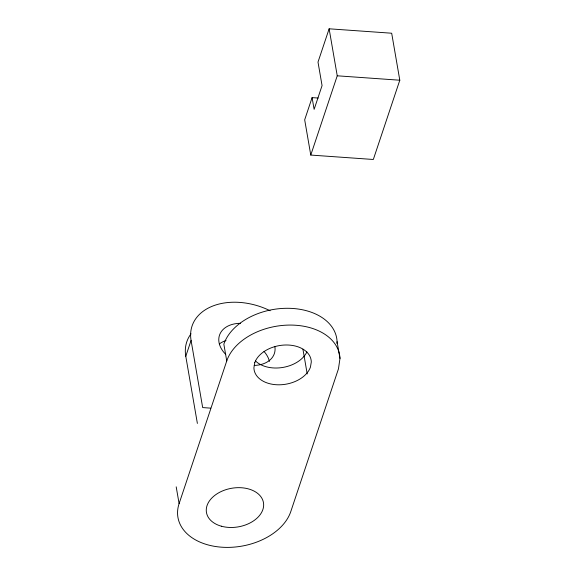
<?xml version="1.0" encoding="UTF-8"?>
<svg xmlns="http://www.w3.org/2000/svg" width="576" height="576" viewBox="0 0 576 576"><rect width="100%" height="100%" fill="white"/><g stroke="black" fill="none" stroke-linecap="round" stroke-linejoin="round"><path stroke-width="0.86" d="M336.823 343.397L337.082 341.662A57.859 39.161 -9.8 0 0 285.538 308.304A57.859 39.161 -9.8 0 0 223.848 344.167L226.75 360.95L179.1 503.626A57.859 39.161 -9.8 0 0 221.717 547.2A57.859 39.161 -9.8 0 0 290.808 511.517L338.458 368.842L339.977 358.452L337.082 341.662M197.381 423.425L185.782 356.285L191.074 340.43A57.859 40.018 18.5 0 1 213.408 305.791A57.859 40.018 18.5 0 1 270.158 310.766M312.091 97.618L304.682 119.815L310.774 155.066L373.327 159.48L399.802 80.222L391.68 33.221L329.126 28.8L318.002 62.093L322.063 85.594L314.122 109.368L312.091 97.618L318.175 98.05M310.774 155.066L337.241 75.802L329.126 28.8M337.241 75.802L399.802 80.222M210.715 408.146L202.673 407.578L191.074 340.43M302.933 349.2L307.21 373.939M176.198 486.835L179.1 503.626M185.782 356.285A57.859 40.018 18.5 0 1 191.03 333.806M226.75 360.95A57.859 39.161 -9.8 0 1 288.432 325.087A57.859 39.161 -9.8 0 1 339.977 358.452M306.907 351.886A28.93 19.584 -9.8 0 1 283.262 367.366A28.93 19.584 -9.8 0 1 255.586 361.037M274.853 346.349A28.93 20.009 18.5 0 1 254.167 365.436M225.72 354.384A28.93 20.009 18.5 0 1 240.588 323.302M219.326 343.994A28.93 20.009 18.5 0 1 226.022 340.538M264.01 351.439A28.93 20.009 18.5 0 1 269.41 361.418M254.794 362.585L253.908 367.783A28.93 19.584 -9.8 0 0 279.202 384.811A28.93 19.584 -9.8 0 0 310.414 367.207L311.299 362.009A28.93 19.584 -9.8 0 0 286.006 344.988A28.93 19.584 -9.8 0 0 254.794 362.585M221.335 526.198A28.93 19.584 -9.8 0 0 263.642 504.346A28.93 19.584 -9.8 0 0 219.888 492.163A28.93 19.584 -9.8 0 0 221.335 526.198"/></g></svg>
